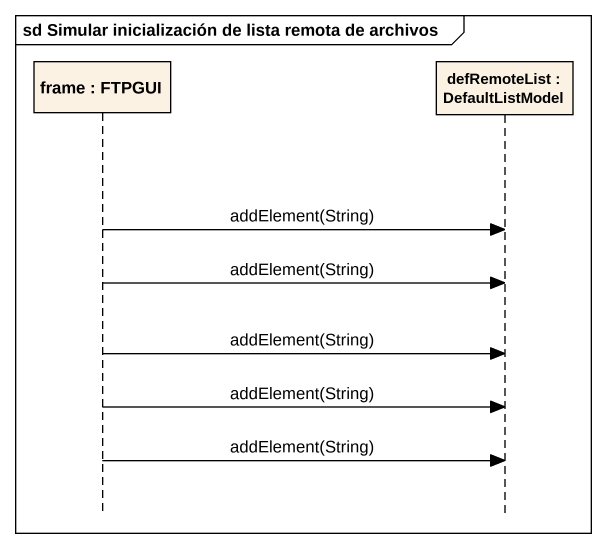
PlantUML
@startuml
mainframe sd Simular inicialización de lista remota de archivos
hide footbox
participant "frame : FTPGUI" as frame_
participant "defRemoteList : DefaultListModel" as defRemoteList

frame_ -> defRemoteList : addElement(String)
frame_ -> defRemoteList : addElement(String)
frame_ -> defRemoteList : addElement(String)
frame_ -> defRemoteList : addElement(String)
frame_ -> defRemoteList : addElement(String)
@enduml
